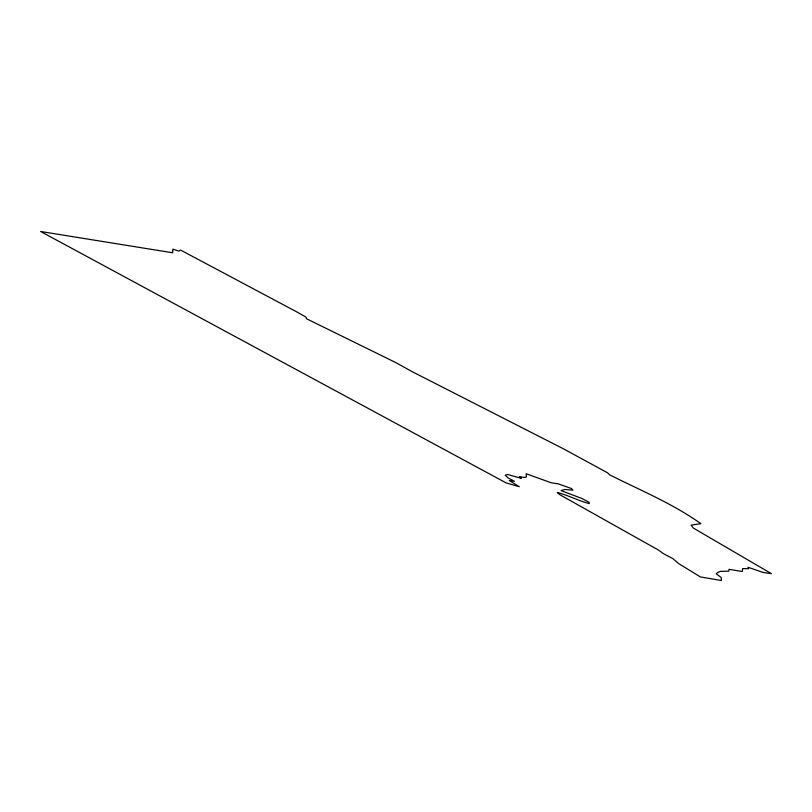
<?xml version="1.0" encoding="UTF-8"?>
<svg xmlns="http://www.w3.org/2000/svg" width="812" height="812" viewBox="0 0 812 812"><rect width="100%" height="100%" fill="white"/><g stroke="black" fill="none" stroke-linecap="round" stroke-linejoin="round"><path stroke-width="1.22" d="M172.682 251.375L172.662 252.776L40.6 231.481L506.049 482.866L519.325 486.743L509.317 480.521L514.422 481.303L508.079 477.892L505.196 475.223L507.48 474.482L521.345 478.349L519.335 476.593L524.329 477.476L526.389 476.959L526.146 473.741L551.013 482.724L558.311 483.891L571.364 488.499L572.907 490.164L564.726 489.474L561.082 490.61L581.93 498.497L589.147 502.323L589.238 503.602C578.306 500.73 567.953 495.178 557.225 492.458L559.823 494.701L658.755 550.231L663.313 553.581L672.803 558.565L678.588 563.528L700.37 576.916L721.391 580.519L721.229 577.576L716.235 573.769L717.392 572.704L720.092 571.404L728.729 571.161L729.054 569.313L742.269 571.536L742.696 568.562L748.654 568.735L747.893 567.202L763.057 572.43L771.4 573.658L693.336 528.064L691.124 525.131L700.868 523.679C672.691 503.572 640.475 490.377 609.721 474.868L607.63 472.848L563.254 448.711L411.999 371.581L395.495 362.426L306.327 318.659L306.195 317.238L297.101 312.072L180.721 250.137L178.782 251.07L172.885 249.132L172.682 251.375"/></g></svg>
